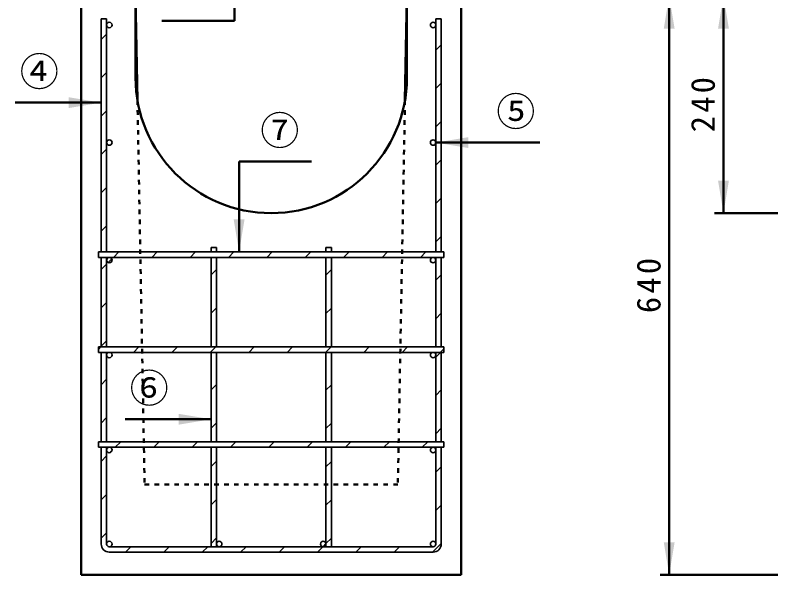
# Model space of a CAD drawing. Units: millimetres, scale not verified. Extents: x 100 to 4105, y 100 to 2870.
# Drawn here: x 1130 to 1973, y 765 to 1384 of the extents above; entities that cross this region are included whole.
import ezdxf
from ezdxf.enums import TextEntityAlignment as Align

# ---------------------------------------------------------------- set-up
doc = ezdxf.new("R2010")
doc.units = ezdxf.units.MM
doc.header["$LTSCALE"] = 5
doc.linetypes.add('USER1', pattern=[2.2, 1, -1.2])
doc.layers.add('V-nasSTD', color=7, linetype='Continuous', lineweight=35)
doc.styles.add('ＭＳ ゴシック', font='')
doc.styles.get('ＭＳ ゴシック').set_extended_font_data('MS Gothic')

msp = doc.modelspace()

# ---------------------------------------------------------------- hatches: boundary and pattern name
at = {"layer": 'V-nasSTD'}
for points in [[(1858.969, 1369.045), (1852.969, 1405.045), (1846.969, 1369.045)], [(1906.969, 1369.045), (1912.969, 1405.045), (1918.969, 1369.045)], [(1188.969, 1281.202), (1224.969, 1287.202), (1188.969, 1293.202)], [(1630.969, 1237.045), (1594.969, 1243.045), (1630.969, 1249.045)], [(1918.969, 1201.045), (1912.969, 1165.045), (1906.969, 1201.045)], [(1371.469, 1158.045), (1377.469, 1122.045), (1383.469, 1158.045)], [(1310.469, 931.045), (1346.469, 937.045), (1310.469, 943.045)], [(1846.969, 801.045), (1852.969, 765.045), (1858.969, 801.045)]]:
    msp.add_hatch(color=256, dxfattribs=at).paths.add_polyline_path(points)

# ---------------------------------------------------------------- linework, layer by layer
at = {"layer": 'V-nasSTD', "lineweight": 50}
for p, q in [((1372.182, 1377.545), (1372.182, 1477.545)), ((1262.969, 1405.045), (1262.969, 1315.045)), ((1265.103, 1289.836), (1262.969, 1405.045)), ((1560.836, 1289.836), (1562.969, 1405.045)), ((1562.969, 1405.045), (1562.969, 1315.045)), ((1852.969, 765.045), (1852.969, 1405.045)), ((1912.969, 1165.045), (1912.969, 1405.045)), ((1202.969, 1393.045), (1202.969, 765.045)), ((1622.969, 1393.045), (1622.969, 765.045)), ((1292.182, 1377.545), (1372.182, 1377.545)), ((1129.969, 1287.202), (1224.969, 1287.202)), ((1709.969, 1243.045), (1594.969, 1243.045)), ((1377.469, 1222.045), (1377.469, 1122.045)), ((1377.469, 1222.045), (1457.469, 1222.045)), ((1972.969, 1165.045), (1902.969, 1165.045)), ((1251.469, 937.045), (1346.469, 937.045)), ((1202.969, 765.045), (1622.969, 765.045)), ((1972.969, 765.045), (1842.969, 765.045))]:
    msp.add_line(p, q, dxfattribs=at)
at = {"layer": 'V-nasSTD'}
for p, q in [((1224.969, 1380.045), (1224.969, 1122.045)), ((1230.969, 1380.045), (1224.969, 1380.045)), ((1224.969, 1380.045), (1224.969, 1122.045)), ((1230.969, 1122.045), (1230.969, 1380.045)), ((1594.969, 1122.045), (1594.969, 1380.045)), ((1600.969, 1380.045), (1594.969, 1380.045)), ((1600.969, 1380.045), (1600.969, 1122.045)), ((1230.969, 1243.045), (1230.969, 1373.045)), ((1224.969, 1357.101), (1230.969, 1363.101)), ((1594.969, 1345.264), (1600.969, 1351.264)), ((1224.969, 1314.675), (1230.969, 1320.675)), ((1594.969, 1302.837), (1600.969, 1308.837)), ((1224.969, 1272.249), (1230.969, 1278.249)), ((1594.969, 1260.411), (1600.969, 1266.411)), ((1230.969, 1122.045), (1230.969, 1243.045)), ((1235.875, 1240.728), (1236.286, 1241.139)), ((1594.969, 1243.045), (1594.969, 1122.045)), ((1600.969, 1122.045), (1600.969, 1243.045)), ((1224.969, 1229.822), (1230.969, 1235.822)), ((1594.969, 1217.985), (1600.969, 1223.985)), ((1224.969, 1187.396), (1230.969, 1193.396)), ((1594.969, 1175.558), (1600.969, 1181.558)), ((1224.969, 1144.969), (1230.969, 1150.969)), ((1594.969, 1133.132), (1600.969, 1139.132)), ((1221.969, 1122.045), (1221.969, 1116.045)), ((1221.969, 1122.045), (1221.969, 1116.045)), ((1221.969, 1122.045), (1603.969, 1122.045)), ((1224.969, 1122.045), (1221.969, 1122.045)), ((1221.969, 1122.045), (1221.969, 1116.045)), ((1268.21, 1122.045), (1230.969, 1122.045)), ((1238.471, 1116.045), (1244.471, 1122.045)), ((1346.469, 1122.045), (1268.21, 1122.045)), ((1280.898, 1116.045), (1286.898, 1122.045)), ((1323.324, 1116.045), (1329.324, 1122.045)), ((1346.469, 1127.045), (1352.469, 1127.045)), ((1352.469, 1127.045), (1346.469, 1127.045)), ((1346.469, 1127.045), (1346.469, 1122.045)), ((1346.469, 1122.045), (1346.469, 1127.045)), ((1352.469, 1127.045), (1346.469, 1127.045)), ((1346.469, 1127.045), (1346.469, 1122.045)), ((1352.469, 1122.045), (1352.469, 1127.045)), ((1352.469, 1127.045), (1352.469, 1122.045)), ((1352.469, 1122.045), (1352.469, 1127.045)), ((1377.469, 1122.045), (1352.469, 1122.045)), ((1365.75, 1116.045), (1371.75, 1122.045)), ((1473.469, 1122.045), (1377.469, 1122.045)), ((1408.177, 1116.045), (1414.177, 1122.045)), ((1450.603, 1116.045), (1456.603, 1122.045)), ((1473.469, 1127.045), (1479.469, 1127.045)), ((1479.469, 1127.045), (1473.469, 1127.045)), ((1473.469, 1127.045), (1473.469, 1122.045)), ((1473.469, 1122.045), (1473.469, 1127.045)), ((1479.469, 1122.045), (1473.469, 1122.045)), ((1479.469, 1122.045), (1479.469, 1127.045)), ((1479.469, 1127.045), (1479.469, 1122.045)), ((1557.729, 1122.045), (1479.469, 1122.045)), ((1493.03, 1116.045), (1499.03, 1122.045)), ((1535.456, 1116.045), (1541.456, 1122.045)), ((1594.969, 1122.045), (1557.729, 1122.045)), ((1577.882, 1116.045), (1583.882, 1122.045)), ((1603.969, 1122.045), (1600.969, 1122.045)), ((1603.969, 1122.045), (1603.969, 1116.045)), ((1603.969, 1116.045), (1603.969, 1122.045)), ((1603.969, 1116.045), (1221.969, 1116.045)), ((1221.969, 1116.045), (1224.969, 1116.045)), ((1224.969, 1116.045), (1224.969, 1017.045)), ((1224.969, 1116.045), (1224.969, 1017.045)), ((1230.969, 1017.045), (1230.969, 1116.045)), ((1233.969, 1116.045), (1230.969, 1116.045)), ((1230.969, 1116.045), (1230.969, 1113.045)), ((1230.969, 1113.045), (1230.969, 1017.045)), ((1232.736, 1110.31), (1236.704, 1114.278)), ((1268.321, 1116.045), (1233.969, 1116.045)), ((1346.469, 1116.045), (1268.321, 1116.045)), ((1346.469, 1017.045), (1346.469, 1116.045)), ((1346.469, 1017.045), (1346.469, 1116.045)), ((1352.469, 1116.045), (1352.469, 1017.045)), ((1473.469, 1116.045), (1352.469, 1116.045)), ((1352.469, 1116.045), (1352.469, 1017.045)), ((1473.469, 1017.045), (1473.469, 1116.045)), ((1473.469, 1017.045), (1473.469, 1116.045)), ((1479.469, 1116.045), (1479.469, 1017.045)), ((1557.617, 1116.045), (1479.469, 1116.045)), ((1479.469, 1116.045), (1479.469, 1017.045)), ((1591.969, 1116.045), (1557.617, 1116.045)), ((1594.969, 1116.045), (1591.969, 1116.045)), ((1594.969, 1017.045), (1594.969, 1116.045)), ((1594.969, 1113.045), (1594.969, 1116.045)), ((1594.969, 1017.045), (1594.969, 1113.045)), ((1600.969, 1116.045), (1600.969, 1017.045)), ((1600.969, 1017.045), (1600.969, 1116.045)), ((1600.969, 1116.045), (1603.969, 1116.045)), ((1224.969, 1102.543), (1230.969, 1108.543)), ((1346.469, 1096.764), (1352.469, 1102.764)), ((1473.469, 1096.485), (1479.469, 1102.485)), ((1594.969, 1090.705), (1600.969, 1096.705)), ((1224.969, 1060.117), (1230.969, 1066.117)), ((1346.469, 1054.337), (1352.469, 1060.337)), ((1473.469, 1054.058), (1479.469, 1060.058)), ((1594.969, 1048.279), (1600.969, 1054.279)), ((1224.969, 1017.69), (1230.969, 1023.69)), ((1221.969, 1017.045), (1221.969, 1011.045)), ((1221.969, 1017.045), (1603.969, 1017.045)), ((1221.969, 1014.69), (1224.324, 1017.045)), ((1224.969, 1017.045), (1221.969, 1017.045)), ((1221.969, 1017.045), (1221.969, 1011.045)), ((1230.969, 1017.045), (1270.155, 1017.045)), ((1260.75, 1011.045), (1266.75, 1017.045)), ((1270.155, 1017.045), (1346.469, 1017.045)), ((1303.177, 1011.045), (1309.177, 1017.045)), ((1345.603, 1011.045), (1352.469, 1017.911)), ((1352.469, 1017.045), (1473.469, 1017.045)), ((1388.03, 1011.045), (1394.03, 1017.045)), ((1430.456, 1011.045), (1436.456, 1017.045)), ((1472.882, 1011.045), (1479.469, 1017.632)), ((1479.469, 1017.045), (1555.784, 1017.045)), ((1515.309, 1011.045), (1521.309, 1017.045)), ((1555.784, 1017.045), (1594.969, 1017.045)), ((1557.735, 1011.045), (1563.735, 1017.045)), ((1594.969, 1005.852), (1603.969, 1014.852)), ((1603.969, 1017.045), (1600.969, 1017.045)), ((1603.969, 1017.045), (1603.969, 1011.045)), ((1603.969, 1011.045), (1603.969, 1017.045)), ((1603.969, 1011.045), (1221.969, 1011.045)), ((1221.969, 1011.045), (1224.969, 1011.045)), ((1224.969, 912.045), (1224.969, 1011.045)), ((1224.969, 1011.045), (1224.969, 912.045)), ((1230.969, 1011.045), (1230.969, 912.045)), ((1233.969, 1011.045), (1230.969, 1011.045)), ((1230.969, 1011.045), (1230.969, 1008.045)), ((1230.969, 1008.045), (1230.969, 912.045)), ((1270.266, 1011.045), (1233.969, 1011.045)), ((1346.469, 1011.045), (1270.266, 1011.045)), ((1346.469, 912.045), (1346.469, 1011.045)), ((1346.469, 937.045), (1346.469, 1011.045)), ((1352.469, 1011.045), (1352.469, 912.045)), ((1473.469, 1011.045), (1352.469, 1011.045)), ((1352.469, 1011.045), (1352.469, 912.045)), ((1473.469, 912.045), (1473.469, 1011.045)), ((1473.469, 912.045), (1473.469, 1011.045)), ((1479.469, 1011.045), (1479.469, 912.045)), ((1555.673, 1011.045), (1479.469, 1011.045)), ((1479.469, 1011.045), (1479.469, 912.045)), ((1591.969, 1011.045), (1555.673, 1011.045)), ((1594.969, 1011.045), (1591.969, 1011.045)), ((1594.969, 912.045), (1594.969, 1011.045)), ((1594.969, 1008.045), (1594.969, 1011.045)), ((1594.969, 912.045), (1594.969, 1008.045)), ((1600.969, 1011.045), (1600.969, 912.045)), ((1600.969, 912.045), (1600.969, 1011.045)), ((1600.969, 1011.045), (1603.969, 1011.045)), ((1224.969, 975.264), (1230.969, 981.264)), ((1346.469, 969.485), (1352.469, 975.485)), ((1473.469, 969.205), (1479.469, 975.205)), ((1594.969, 963.426), (1600.969, 969.426)), ((1224.969, 932.837), (1230.969, 938.837)), ((1346.469, 912.045), (1346.469, 937.045)), ((1346.469, 927.058), (1352.469, 933.058)), ((1473.469, 926.779), (1479.469, 932.779)), ((1594.969, 921), (1600.969, 927)), ((1221.969, 912.045), (1221.969, 906.045)), ((1221.969, 912.045), (1603.969, 912.045)), ((1224.969, 912.045), (1221.969, 912.045)), ((1221.969, 912.045), (1221.969, 906.045)), ((1230.969, 912.045), (1272.099, 912.045)), ((1240.603, 906.045), (1246.603, 912.045)), ((1272.099, 912.045), (1346.469, 912.045)), ((1283.03, 906.045), (1289.03, 912.045)), ((1325.456, 906.045), (1331.456, 912.045)), ((1352.469, 912.045), (1473.469, 912.045)), ((1367.882, 906.045), (1373.882, 912.045)), ((1410.309, 906.045), (1416.309, 912.045)), ((1452.735, 906.045), (1458.735, 912.045)), ((1479.469, 912.045), (1553.84, 912.045)), ((1495.162, 906.045), (1501.162, 912.045)), ((1537.588, 906.045), (1543.588, 912.045)), ((1553.84, 912.045), (1594.969, 912.045)), ((1580.014, 906.045), (1586.014, 912.045)), ((1603.969, 912.045), (1600.969, 912.045)), ((1603.969, 912.045), (1603.969, 906.045)), ((1603.969, 906.045), (1603.969, 912.045)), ((1603.969, 906.045), (1221.969, 906.045)), ((1221.969, 906.045), (1224.969, 906.045)), ((1224.969, 906.045), (1224.969, 799.045)), ((1224.969, 906.045), (1224.969, 799.045)), ((1230.969, 906.045), (1230.969, 799.045)), ((1233.969, 906.045), (1230.969, 906.045)), ((1230.969, 906.045), (1230.969, 903.045)), ((1230.969, 903.045), (1230.969, 799.045)), ((1272.21, 906.045), (1233.969, 906.045)), ((1234.691, 900.133), (1236.881, 902.323)), ((1346.469, 906.045), (1272.21, 906.045)), ((1346.469, 796.045), (1346.469, 906.045)), ((1346.469, 865.045), (1346.469, 906.045)), ((1352.469, 796.045), (1352.469, 906.045)), ((1473.469, 906.045), (1352.469, 906.045)), ((1352.469, 906.045), (1352.469, 865.045)), ((1473.469, 796.045), (1473.469, 906.045)), ((1473.469, 865.045), (1473.469, 906.045)), ((1479.469, 906.045), (1479.469, 796.045)), ((1553.729, 906.045), (1479.469, 906.045)), ((1479.469, 906.045), (1479.469, 865.045)), ((1591.969, 906.045), (1553.729, 906.045)), ((1594.969, 906.045), (1591.969, 906.045)), ((1594.969, 799.045), (1594.969, 906.045)), ((1594.969, 903.045), (1594.969, 906.045)), ((1594.969, 799.045), (1594.969, 903.045)), ((1600.969, 906.045), (1600.969, 799.045)), ((1600.969, 799.045), (1600.969, 906.045)), ((1600.969, 906.045), (1603.969, 906.045)), ((1224.969, 890.411), (1230.969, 896.411)), ((1346.469, 884.632), (1352.469, 890.632)), ((1473.469, 884.352), (1479.469, 890.352)), ((1594.969, 878.573), (1600.969, 884.573)), ((1346.469, 796.045), (1346.469, 865.045)), ((1352.469, 865.045), (1352.469, 799.045)), ((1473.469, 799.045), (1473.469, 865.045)), ((1479.469, 865.045), (1479.469, 796.045)), ((1224.969, 847.985), (1230.969, 853.985)), ((1346.469, 842.205), (1352.469, 848.205)), ((1473.469, 841.926), (1479.469, 847.926)), ((1594.969, 836.147), (1600.969, 842.147)), ((1224.969, 805.558), (1230.969, 811.558)), ((1346.469, 799.779), (1352.469, 805.779)), ((1473.469, 799.5), (1479.469, 805.5)), ((1233.969, 796.045), (1591.969, 796.045)), ((1233.969, 796.045), (1346.469, 796.045)), ((1251.882, 790.045), (1257.882, 796.045)), ((1294.309, 790.045), (1300.309, 796.045)), ((1336.735, 790.045), (1342.735, 796.045)), ((1352.469, 799.045), (1352.469, 796.045)), ((1352.469, 796.045), (1355.469, 796.045)), ((1355.469, 796.045), (1470.469, 796.045)), ((1379.162, 790.045), (1385.162, 796.045)), ((1421.588, 790.045), (1427.588, 796.045)), ((1464.014, 790.045), (1470.014, 796.045)), ((1470.045, 796.075), (1473.439, 799.469)), ((1470.469, 796.045), (1473.469, 796.045)), ((1473.469, 796.045), (1473.469, 799.045)), ((1479.469, 796.045), (1591.969, 796.045)), ((1506.441, 790.045), (1512.441, 796.045)), ((1548.867, 790.045), (1554.867, 796.045)), ((1591.294, 790.045), (1600.969, 799.72)), ((1233.969, 790.045), (1591.969, 790.045)), ((1233.969, 790.045), (1591.969, 790.045))]:
    msp.add_line(p, q, dxfattribs=at)
at = {"layer": 'V-nasSTD', "linetype": 'USER1', "lineweight": 50}
for p, q in [((1265.103, 1289.836), (1272.969, 865.045)), ((1560.836, 1289.836), (1552.969, 865.045)), ((1272.969, 865.045), (1552.969, 865.045))]:
    msp.add_line(p, q, dxfattribs=at)
at = {"layer": 'V-nasSTD'}
for centre in [(1233.969, 1373.045), (1233.969, 1373.045), (1591.969, 1373.045), (1591.969, 1373.045), (1233.969, 1243.045), (1233.969, 1243.045), (1591.969, 1243.045), (1591.969, 1243.045), (1233.969, 1113.045), (1591.969, 1113.045), (1233.969, 1008.045), (1591.969, 1008.045), (1233.969, 903.045), (1591.969, 903.045), (1233.969, 799.045), (1355.469, 799.045), (1470.469, 799.045), (1591.969, 799.045)]:
    msp.add_circle(centre, 3, dxfattribs=at)
at = {"layer": 'V-nasSTD', "lineweight": 50}
for start, end in [(180, 270), (270, 0)]:
    msp.add_arc((1412.969, 1315.045), 150, start, end, dxfattribs=at)
at = {"layer": 'V-nasSTD'}
for centre, radius, start, end in [((1233.969, 1113.045), 3, 90, 180), ((1233.969, 1113.045), 3, 180, 90), ((1591.969, 1113.045), 3, 90, 0), ((1591.969, 1113.045), 3, 0, 90), ((1233.969, 1008.045), 3, 90, 180), ((1233.969, 1008.045), 3, 180, 90), ((1591.969, 1008.045), 3, 90, 0), ((1591.969, 1008.045), 3, 0, 90), ((1233.969, 903.045), 3, 90, 180), ((1233.969, 903.045), 3, 180, 90), ((1591.969, 903.045), 3, 90, 0), ((1591.969, 903.045), 3, 0, 90), ((1233.969, 799.045), 3, 270, 180), ((1355.469, 799.045), 3, 270, 180), ((1470.469, 799.045), 3, 0, 270), ((1591.969, 799.045), 3, 0, 270), ((1233.969, 799.045), 9, 180, 270), ((1233.969, 799.045), 9, 180, 270), ((1233.969, 799.045), 9, 180, 270), ((1233.969, 799.045), 3, 180, 270), ((1233.969, 799.045), 3, 180, 270), ((1233.969, 799.045), 3, 180, 270), ((1233.969, 799.045), 3, 180, 270), ((1233.969, 799.045), 3, 180, 270), ((1355.469, 799.045), 3, 180, 270), ((1470.469, 799.045), 3, 270, 0), ((1591.969, 799.045), 3, 270, 0), ((1591.969, 799.045), 9, 270, 0), ((1591.969, 799.045), 9, 270, 0), ((1591.969, 799.045), 3, 270, 0), ((1591.969, 799.045), 3, 270, 0), ((1591.969, 799.045), 3, 270, 0), ((1591.969, 799.045), 9, 270, 0), ((1591.969, 799.045), 3, 270, 0)]:
    msp.add_arc(centre, radius, start, end, dxfattribs=at)

# ---------------------------------------------------------------- texts
at = {"layer": 'V-nasSTD', "style": 'ＭＳ ゴシック'}
for s, p in [('④', (1134.969, 1337.402)), ('⑤', (1661.769, 1293.245)), ('⑦', (1400.869, 1272.245)), ('⑥', (1256.469, 987.245))]:
    msp.add_text(s, height=31.67, dxfattribs=at).set_placement(p, align=Align.TOP_LEFT)
at = {"layer": 'V-nasSTD', "char_height": 26.39, "attachment_point": 1, "rotation": 90, "style": 'ＭＳ ゴシック'}
for s, insert in [('\\T1.2;240', (1876.969, 1254.445)), ('\\T1.2;640', (1816.969, 1054.445))]:
    msp.add_mtext(s, dxfattribs=dict(at, insert=insert))

doc.saveas('drawing.dxf')
